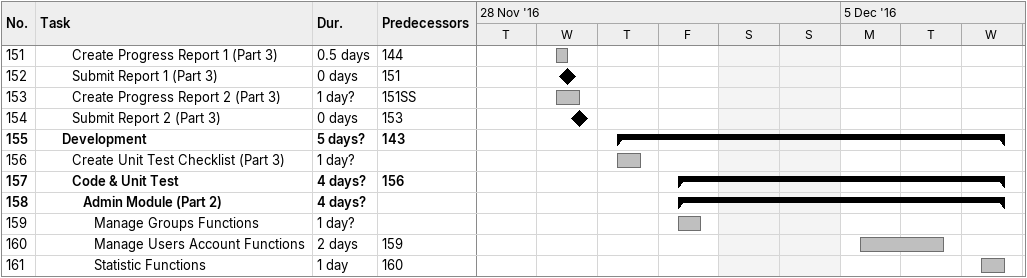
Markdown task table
| ID | Level | Task | Duration | Start | Finish | Predecessors |
|---|---|---|---|---|---|---|
| 151 | 4 | Create Progress Report 1 (Part 3) | 0.5d | 2016-11-30 | 2016-11-30 | 144 |
| 152 | 4 | Submit Report 1 (Part 3) | 0d | 2016-11-30 | 2016-11-30 | 151 |
| 153 | 4 | Create Progress Report 2 (Part 3) | 1d? | 2016-11-30 | 2016-11-30 | 151SS |
| 154 | 4 | Submit Report 2 (Part 3) | 0d | 2016-11-30 | 2016-11-30 | 153 |
| 155 | 3 | **Development** | 5d? | 2016-12-01 | 2016-12-07 | 143 |
| 156 | 4 | Create Unit Test Checklist (Part 3) | 1d? | 2016-12-01 | 2016-12-01 |  |
| 157 | 4 | **Code & Unit Test** | 4d? | 2016-12-02 | 2016-12-07 | 156 |
| 158 | 5 | **Admin Module (Part 2)** | 4d? | 2016-12-02 | 2016-12-07 |  |
| 159 | 6 | Manage Groups Functions | 1d? | 2016-12-02 | 2016-12-02 |  |
| 160 | 6 | Manage Users Account Functions | 2d | 2016-12-05 | 2016-12-06 | 159 |
| 161 | 6 | Statistic Functions | 1d | 2016-12-07 | 2016-12-07 | 160 |
